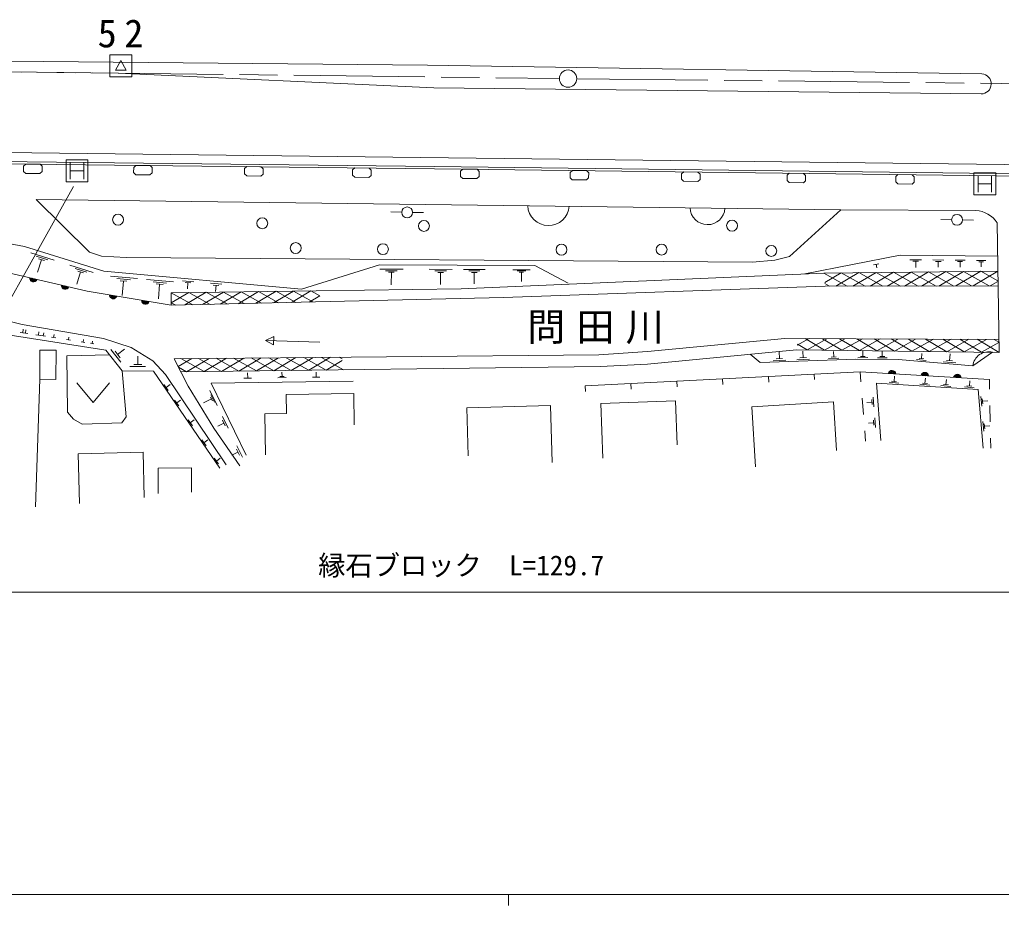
# Model space of a CAD drawing. Units: millimetres, scale not verified. Extents: x 40000 to 680000, y 20000 to 380000.
# Drawn here: x 123182 to 213178, y 204000 to 285164 of the extents above; entities that cross this region are included whole.
import ezdxf
from ezdxf.enums import TextEntityAlignment as Align

# ---------------------------------------------------------------- set-up
doc = ezdxf.new("R2010")
doc.units = ezdxf.units.MM
doc.header["$LTSCALE"] = 1000
doc.linetypes.add('CHAIN', pattern=[18.5, 12, -1.5, 3.5, -1.5])
for name, color, linetype, lineweight in [('M-BGD', 7, 'Continuous', 13), ('M-BMK', 2, 'CHAIN', 13), ('M-BMK-SRVR', 3, 'Continuous', 13), ('M-STR-HTXT', 7, 'Continuous', 13), ('M-STR-STRC', 7, 'Continuous', 13), ('M-STR-STRD', 7, 'Continuous', 13), ('M-TTL-BAND', 7, 'Continuous', 13)]:
    doc.layers.add(name, color=color, linetype=linetype, lineweight=lineweight)
doc.layers.add('M-BGD-HTXT', color=7, linetype='Continuous')
doc.styles.add('ＭＳ ゴシック', font='')
doc.styles.get('ＭＳ ゴシック').set_extended_font_data('MS Gothic')

msp = doc.modelspace()

# ---------------------------------------------------------------- linework, layer by layer
at = {"layer": 'M-BGD'}
for p, q in [((123751, 271926), (123549, 271742)), ((123751, 271926), (125053, 271911)), ((125053, 271911), (125251, 271723)), ((133839, 271811), (133637, 271627)), ((133839, 271811), (135141, 271796)), ((135141, 271796), (135339, 271608)), ((123549, 271742), (123544, 271259)), ((123742, 271071), (123544, 271259)), ((123742, 271071), (125044, 271056)), ((125044, 271056), (125246, 271240)), ((125251, 271723), (125246, 271240)), ((133637, 271627), (133632, 271144)), ((133829, 270956), (133632, 271144)), ((133829, 270956), (135131, 270941)), ((135131, 270941), (135333, 271125)), ((135339, 271608), (135333, 271125)), ((143805, 271511), (143799, 271028)), ((143997, 270840), (143799, 271028)), ((144007, 271695), (143805, 271511)), ((144007, 271695), (145309, 271680)), ((145299, 270825), (145501, 271009)), ((145309, 271680), (145506, 271492)), ((145506, 271492), (145501, 271009)), ((153705, 271398), (153700, 270915)), ((153898, 270727), (153700, 270915)), ((153907, 271582), (153705, 271398)), ((153907, 271582), (155209, 271567)), ((155200, 270713), (155402, 270896)), ((155209, 271567), (155407, 271379)), ((155407, 271379), (155402, 270896)), ((163607, 271283), (163601, 270800)), ((163810, 271466), (163607, 271283)), ((163810, 271466), (165111, 271450)), ((165111, 271450), (165309, 271262)), ((165309, 271262), (165303, 270779)), ((173650, 271158), (173644, 270675)), ((173852, 271341), (173650, 271158)), ((173852, 271341), (175154, 271325)), ((175154, 271325), (175351, 271137)), ((175351, 271137), (175345, 270654)), ((183860, 271031), (183854, 270548)), ((184063, 271214), (183860, 271031)), ((184063, 271214), (185364, 271198)), ((185364, 271198), (185562, 271009)), ((185562, 271009), (185556, 270526)), ((193534, 270910), (193528, 270427)), ((193737, 271093), (193534, 270910)), ((193737, 271093), (195038, 271077)), ((195038, 271077), (195236, 270889)), ((195236, 270889), (195230, 270406)), ((203699, 270969), (203497, 270786)), ((203699, 270969), (205001, 270953)), ((205001, 270953), (205198, 270765)), ((143997, 270840), (145299, 270825)), ((153898, 270727), (155200, 270713)), ((163799, 270612), (163601, 270800)), ((163799, 270612), (165101, 270596)), ((165101, 270596), (165303, 270779)), ((173841, 270487), (173644, 270675)), ((173841, 270487), (175143, 270470)), ((175143, 270470), (175345, 270654)), ((184052, 270359), (183854, 270548)), ((184052, 270359), (185354, 270343)), ((185354, 270343), (185556, 270526)), ((193726, 270239), (193528, 270427)), ((193726, 270239), (195028, 270223)), ((195028, 270223), (195230, 270406)), ((203497, 270786), (203491, 270303)), ((203688, 270115), (203491, 270303)), ((203688, 270115), (204990, 270099)), ((204990, 270099), (205192, 270282)), ((205198, 270765), (205192, 270282)), ((158206, 267513), (157206, 267539)), ((159205, 267494), (160205, 267480)), ((208615, 266824), (207615, 266838)), ((209615, 266810), (210615, 266793)), ((212965, 254671), (212783, 266554)), ((124213, 263783), (126339, 263119)), ((124700, 263475), (125763, 263143)), ((125187, 263167), (124833, 262034)), ((124922, 263250), (125453, 263084)), ((201449, 262693), (201951, 262791)), ((204799, 263168), (205864, 263156)), ((205064, 263023), (205596, 263017)), ((205330, 263020), (205324, 262451)), ((206898, 263144), (207897, 263133)), ((207146, 263008), (207645, 263002)), ((207396, 263005), (207390, 262473)), ((208929, 263121), (209863, 263110)), ((209161, 262994), (209628, 262989)), ((209394, 262991), (209389, 262493)), ((210894, 263099), (211765, 263089)), ((211111, 262980), (211546, 262975)), ((211328, 262978), (211323, 262513)), ((127798, 262663), (129923, 261999)), ((128285, 262355), (129347, 262023)), ((128772, 262047), (128418, 260914)), ((128506, 262130), (129037, 261964)), ((156193, 262304), (158326, 262295)), ((156726, 262160), (157792, 262155)), ((156992, 262016), (157525, 262014)), ((157258, 262015), (157254, 260878)), ((160732, 262285), (162821, 262276)), ((161253, 262143), (162298, 262139)), ((161514, 262003), (162036, 262001)), ((161775, 262002), (161770, 260887)), ((163881, 262271), (165850, 262263)), ((164373, 262138), (165357, 262134)), ((164618, 262006), (165111, 262004)), ((164864, 262005), (164860, 260955)), ((168387, 262252), (169987, 262245)), ((168786, 262144), (169586, 262140)), ((168986, 262036), (169386, 262035)), ((169186, 262035), (169182, 261182)), ((196900, 261946), (199050, 260737)), ((196988, 261068), (198500, 261965)), ((197995, 260736), (200100, 261983)), ((198500, 261965), (200677, 260740)), ((199569, 260738), (201699, 262001)), ((200100, 261983), (202304, 260743)), ((201143, 260741), (203299, 262020)), ((201699, 262001), (203932, 260746)), ((201700, 262742), (201766, 262408)), ((202716, 260744), (204899, 262038)), ((203299, 262020), (205559, 260749)), ((204290, 260747), (206499, 262056)), ((204899, 262038), (207186, 260752)), ((205864, 260750), (208099, 262075)), ((206499, 262056), (208813, 260755)), ((207438, 260753), (209699, 262093)), ((208099, 262075), (210441, 260758)), ((209012, 260756), (211299, 262111)), ((209699, 262093), (212068, 260761)), ((210586, 260758), (212851, 262101)), ((211299, 262111), (212865, 261231)), ((131499, 261657), (133976, 261431)), ((132103, 261435), (133342, 261322)), ((132398, 261242), (133017, 261185)), ((132707, 261213), (132587, 259892)), ((134809, 261355), (137286, 261129)), ((135413, 261133), (136652, 261020)), ((138098, 261243), (139137, 261148)), ((138346, 261080), (138865, 261033)), ((138605, 261057), (138555, 260503)), ((140685, 261007), (141724, 260912)), ((212159, 260761), (212866, 261180)), ((135708, 260940), (136327, 260883)), ((136017, 260912), (135897, 259590)), ((137085, 259210), (138685, 260162)), ((137085, 260141), (139064, 259033)), ((137085, 260141), (137085, 258986)), ((138322, 259015), (140285, 260183)), ((138685, 260162), (140635, 259070)), ((139951, 259054), (141884, 260204)), ((140285, 260183), (142207, 259107)), ((140932, 260845), (141452, 260797)), ((141192, 260821), (141142, 260267)), ((141580, 259092), (143484, 260225)), ((141884, 260204), (143778, 259144)), ((143209, 259130), (145084, 260246)), ((143484, 260225), (145350, 259181)), ((144838, 259169), (146684, 260268)), ((145084, 260246), (146921, 259218)), ((146466, 259207), (148284, 260289)), ((146684, 260268), (148493, 259255)), ((148095, 259246), (149884, 260310)), ((148284, 260289), (150064, 259292)), ((149884, 260310), (150715, 259844)), ((196997, 260974), (197423, 260735)), ((137085, 259224), (137493, 258996)), ((149724, 259284), (150708, 259869)), ((123708, 256436), (123231, 256510)), ((123469, 256473), (123519, 256791)), ((123708, 256436), (123757, 256750)), ((124900, 256251), (124946, 256546)), ((123943, 256400), (123472, 256473)), ((125121, 256216), (124679, 256285)), ((125558, 256148), (125126, 256215)), ((125342, 256182), (125387, 256470)), ((126503, 256001), (126093, 256065)), ((126298, 256033), (126340, 256306)), ((127852, 255791), (127475, 255850)), ((127852, 255791), (127475, 255850)), ((127663, 255821), (127702, 256072)), ((127663, 255821), (127702, 256072)), ((129170, 255586), (128824, 255640)), ((128997, 255613), (129033, 255843)), ((129833, 255483), (129866, 255700)), ((145714, 255765), (146475, 256118)), ((150712, 255618), (145714, 255765)), ((146453, 255369), (145714, 255765)), ((146475, 256118), (146453, 255369)), ((195565, 255931), (194472, 255319)), ((196967, 254882), (195201, 255933)), ((197191, 255925), (195367, 254903)), ((198566, 254861), (196776, 255926)), ((198817, 255918), (196967, 254882)), ((200166, 254840), (198351, 255920)), ((200443, 255912), (198566, 254861)), ((201766, 254819), (199927, 255914)), ((202068, 255905), (200166, 254840)), ((203366, 254798), (201502, 255907)), ((203694, 255899), (201766, 254819)), ((204966, 254777), (203077, 255901)), ((205320, 255892), (203366, 254798)), ((206566, 254756), (204652, 255895)), ((206946, 255886), (204966, 254777)), ((208166, 254735), (206227, 255888)), ((208572, 255879), (206566, 254756)), ((209765, 254714), (207802, 255882)), ((210198, 255872), (208166, 254735)), ((211365, 254692), (209377, 255876)), ((211824, 255866), (209765, 254714)), ((212965, 254671), (210952, 255869)), ((212951, 255611), (212527, 255863)), ((129996, 255458), (129670, 255508)), ((132466, 253770), (131539, 254946)), ((132391, 254188), (131927, 254775)), ((132159, 254482), (132786, 254976)), ((192834, 254097), (192801, 254716)), ((195367, 254903), (194494, 255423)), ((195008, 254177), (194976, 254796)), ((197809, 254252), (197782, 254761)), ((200478, 254309), (200476, 254791)), ((202261, 254284), (202259, 254767)), ((212951, 255580), (211365, 254692)), ((134014, 253566), (134026, 254334)), ((134014, 253566), (134026, 254334)), ((137377, 254095), (137353, 254081)), ((138967, 254109), (137718, 253367)), ((140087, 252914), (137972, 254100)), ((140558, 254123), (138488, 252894)), ((141687, 252934), (139581, 254115)), ((142148, 254138), (140087, 252914)), ((143287, 252954), (141191, 254129)), ((143738, 254152), (141687, 252934)), ((144887, 252974), (142801, 254144)), ((145329, 254166), (143287, 252954)), ((146487, 252993), (144410, 254158)), ((146919, 254181), (144887, 252974)), ((148087, 253013), (146020, 254173)), ((148509, 254195), (146487, 252993)), ((149687, 253033), (147630, 254187)), ((150100, 254209), (148087, 253013)), ((151287, 253053), (149239, 254202)), ((151690, 254224), (149687, 253033)), ((152886, 253073), (150849, 254216)), ((152763, 253930), (151287, 253053)), ((152742, 254071), (152459, 254231)), ((193423, 253973), (192262, 253911)), ((193124, 254112), (192544, 254081)), ((195597, 254053), (194436, 253991)), ((195299, 254192), (194718, 254161)), ((198293, 254150), (197338, 254100)), ((198047, 254265), (197570, 254240)), ((200931, 254190), (200026, 254186)), ((200704, 254310), (200252, 254308)), ((202714, 254165), (201809, 254161)), ((202487, 254285), (202035, 254283)), ((206295, 253933), (205393, 254006)), ((206080, 254072), (205629, 254108)), ((205854, 254090), (205893, 254571)), ((208990, 253711), (207831, 253804)), ((208713, 253889), (208133, 253936)), ((208423, 253912), (208473, 254530)), ((212374, 254679), (210567, 253441)), ((134732, 253364), (133291, 253385)), ((134732, 253364), (133291, 253385)), ((134374, 253561), (133654, 253571)), ((134374, 253561), (133654, 253571)), ((138488, 252894), (137748, 253308)), ((175014, 251596), (200234, 252889)), ((200234, 252889), (200260, 252389)), ((200234, 252889), (200260, 252389)), ((212076, 252202), (200234, 252889)), ((200234, 252889), (200305, 251960)), ((125020, 252213), (124633, 240516)), ((144451, 252312), (143733, 252302)), ((144092, 252307), (144085, 252786)), ((147622, 252358), (146854, 252347)), ((147429, 252458), (147045, 252452)), ((147237, 252455), (147231, 252864)), ((150697, 252403), (150021, 252393)), ((150359, 252398), (150352, 252848)), ((183421, 252027), (183447, 251527)), ((187624, 252242), (187650, 251743)), ((191827, 252458), (191853, 251958)), ((196031, 252673), (196056, 252174)), ((203568, 251988), (203117, 252030)), ((203343, 252009), (203388, 252489)), ((206166, 251838), (206212, 252318)), ((208102, 251721), (208147, 252201)), ((210248, 251591), (210293, 252071)), ((212076, 252202), (212093, 251299)), ((128435, 251893), (129935, 250093)), ((129935, 250093), (131435, 251893)), ((136812, 251183), (136411, 251718)), ((136612, 251450), (136969, 251718)), ((140623, 251187), (141295, 249802)), ((175014, 251596), (175040, 251096)), ((179218, 251811), (179243, 251312)), ((203782, 251846), (202881, 251931)), ((206606, 251675), (205705, 251760)), ((206392, 251817), (205941, 251859)), ((208541, 251558), (207640, 251643)), ((208327, 251700), (207876, 251742)), ((210687, 251428), (209786, 251513)), ((210473, 251570), (210022, 251612)), ((137780, 249769), (137379, 250305)), ((137580, 250037), (137937, 250304)), ((140774, 250405), (140035, 250046)), ((140690, 250578), (140858, 250232)), ((140698, 250796), (141035, 250103)), ((147626, 250801), (153822, 250890)), ((147650, 249084), (147626, 250801)), ((153822, 250890), (153863, 248032)), ((200419, 250464), (200534, 248968)), ((201313, 250349), (201349, 249898)), ((201415, 250584), (201487, 249682)), ((211378, 249730), (211285, 250630)), ((211475, 249967), (211429, 250418)), ((211452, 250192), (211932, 250242)), ((164301, 245183), (164179, 249591)), ((176635, 244977), (176458, 249999)), ((190640, 244175), (190307, 249682)), ((201331, 250124), (200850, 250085)), ((212122, 249799), (212151, 248299)), ((139030, 247945), (138628, 248480)), ((138829, 248212), (139186, 248480)), ((141775, 248456), (142032, 247928)), ((141787, 248789), (142301, 247732)), ((145672, 249056), (147650, 249084)), ((145726, 245284), (145672, 249056)), ((201462, 248452), (201498, 247997)), ((201565, 248689), (201638, 247779)), ((141903, 248192), (141339, 247918)), ((201480, 248224), (200995, 248186)), ((211561, 247445), (211468, 248345)), ((211658, 247682), (211612, 248132)), ((211635, 247907), (212115, 247957)), ((140278, 246122), (139876, 246658)), ((140077, 246390), (140434, 246658)), ((200648, 247473), (200719, 246543)), ((212180, 246800), (212197, 245897)), ((143070, 245789), (143327, 245260)), ((143083, 246122), (143597, 245064)), ((128661, 240813), (128538, 245373)), ((141422, 244452), (141020, 244987)), ((141221, 244719), (141578, 244987)), ((143199, 245525), (142635, 245251)), ((135895, 241734), (135880, 244065))]:
    msp.add_line(p, q, dxfattribs=at)
for points in [[(98777, 273259), (228707, 271709), (228706, 270858)], [(98273, 269307), (100070, 269123), (107376, 267418), (123623, 264386), (130898, 262113), (149024, 260461), (156178, 262704), (170425, 262643), (173456, 261007)], [(210843, 267660), (198456, 267741), (124703, 268678), (129593, 263869), (130698, 263478), (132961, 263370), (190352, 262926), (192423, 263114), (193770, 263473), (198456, 267741)], [(104925, 266705), (110722, 264624), (129387, 260278), (137085, 258986)], [(93690, 263961), (95454, 263134), (97826, 262274), (118398, 256858), (131077, 254884), (132568, 252995), (135444, 252953), (141531, 244063)], [(212830, 263477), (203892, 263578), (195147, 261870)], [(142119, 244357), (136556, 252649), (135381, 253887), (133407, 255126), (130867, 255934), (123415, 257214), (104001, 262066)], [(212851, 262129), (196900, 261946), (163647, 260491), (137085, 260141)], [(137085, 258986), (167527, 259703), (197021, 260734), (212872, 260763)], [(143355, 244287), (140984, 247736), (138640, 251562), (137346, 254095), (176281, 254445), (180727, 254741), (193336, 255940), (212947, 255861)], [(212965, 254671), (194387, 254916), (180727, 253583), (176415, 253367), (137963, 252887)], [(132568, 252995), (132962, 248772), (132558, 248204), (128909, 248106), (128133, 248564), (127576, 249198), (127499, 254355), (131417, 254454)], [(190137, 254501), (191060, 253738), (199843, 254061), (203723, 254007), (210567, 253441)], [(143948, 245257), (140741, 251858), (153755, 252047)], [(202134, 246584), (201716, 251851), (211066, 251286), (211497, 245897)], [(176458, 249999), (183307, 250240), (183449, 246198)], [(164179, 249591), (171842, 249803), (171986, 244583)], [(190307, 249682), (197789, 250134), (198058, 245677)], [(128538, 245373), (134492, 245533), (134604, 241374)], [(135880, 244065), (138937, 244085), (138951, 241864)]]:
    msp.add_lwpolyline(points, dxfattribs=at)
msp.add_lwpolyline([(125044, 254888), (125020, 252213), (126500, 252200), (126523, 254875)], close=True, dxfattribs=at)
for centre in [(132202, 266833), (158706, 267500), (209115, 266818), (145422, 266506), (160240, 266262), (188490, 266286), (148490, 264230), (156486, 264132), (182027, 264091), (172855, 264083), (192080, 263969)]:
    msp.add_circle(centre, 500, dxfattribs=at)
for centre, radius, start, end in [((171657, 268198), 1903, 182.78288, 355.76113), ((186240, 267975), 1598, 182.08602, 356.45799), ((210751, 265244), 2418, 32.80074, 87.80595), ((124450, 261483), 354, 175.69225, 338.09743), ((124450, 261483), 283, 177.91629, 335.87339), ((124450, 261483), 212, 181.66261, 332.12706), ((124450, 261483), 142, 189.37434, 324.41533), ((124450, 261483), 100, 199.69201, 314.09767), ((124450, 261483), 100, 199.69201, 314.09767), ((127372, 260803), 354, 175.69225, 338.09743), ((127372, 260803), 283, 177.91629, 335.87339), ((127372, 260803), 212, 181.66261, 332.12706), ((127372, 260803), 142, 189.37434, 324.41533), ((127372, 260803), 100, 199.69201, 314.09767), ((127372, 260803), 100, 199.69201, 314.09767), ((131766, 259934), 354, 179.26802, 341.6732), ((131766, 259934), 283, 181.49206, 339.44916), ((131766, 259934), 212, 185.23838, 335.70283), ((131766, 259934), 142, 192.95011, 327.9911), ((131766, 259934), 100, 203.26777, 317.67344), ((131766, 259934), 100, 203.26777, 317.67344), ((134724, 259437), 354, 179.26802, 341.6732), ((134724, 259437), 283, 181.49206, 339.44916), ((134724, 259437), 212, 185.23838, 335.70283), ((134724, 259437), 142, 192.95011, 327.9911), ((134724, 259437), 100, 203.26777, 317.67344), ((134724, 259437), 100, 203.26777, 317.67344), ((212007, 253277), 1450, 75.33782, 173.48593), ((203157, 252665), 354, 5.47681, 167.88198), ((203157, 252665), 283, 7.70084, 165.65794), ((203157, 252665), 212, 11.44717, 161.91162), ((203157, 252665), 142, 19.1589, 154.19989), ((203157, 252665), 100, 29.47656, 143.88223), ((203157, 252665), 100, 29.47656, 143.88223), ((206152, 252491), 354, 5.47681, 167.88198), ((206152, 252491), 283, 7.70084, 165.65794), ((206152, 252491), 212, 11.44717, 161.91162), ((206152, 252491), 142, 19.1589, 154.19989), ((206152, 252491), 100, 29.47656, 143.88223), ((206152, 252491), 100, 29.47656, 143.88223), ((209147, 252317), 354, 5.47681, 167.88198), ((209147, 252317), 283, 7.70084, 165.65794), ((209147, 252317), 212, 11.44717, 161.91162), ((209147, 252317), 142, 19.1589, 154.19989), ((209147, 252317), 100, 29.47656, 143.88223), ((209147, 252317), 100, 29.47656, 143.88223)]:
    msp.add_arc(centre, radius, start, end, dxfattribs=at)
at = {"layer": 'M-BMK'}
for p, q in [((74335, 280944), (172659, 279773)), ((174259, 279754), (272797, 278643))]:
    msp.add_line(p, q, dxfattribs=at)
at = {"layer": 'M-BMK-SRVR'}
for p, q in [((131460, 279930), (131460, 281930)), ((131460, 281930), (133460, 281930)), ((133460, 281930), (133460, 279930)), ((132460, 281430), (131960, 280530)), ((132960, 280530), (132460, 281430)), ((133460, 279930), (131460, 279930)), ((131960, 280530), (132960, 280530))]:
    msp.add_line(p, q, dxfattribs=at)
msp.add_circle((173459, 279763), 800, dxfattribs=at)
at = {"layer": 'M-STR-HTXT'}
msp.add_line((100421, 232686), (226897, 232686), dxfattribs=at)
at = {"layer": 'M-STR-STRC'}
for p, q in [((127448, 270310), (127448, 272310)), ((127448, 272310), (129448, 272310)), ((127823, 272060), (127823, 270560)), ((129073, 272060), (129073, 270560)), ((129448, 272310), (129448, 270310)), ((127823, 271310), (129073, 271310)), ((210661, 269116), (210661, 271116)), ((210661, 271116), (212661, 271116)), ((212661, 271116), (212661, 269116)), ((129448, 270310), (127448, 270310)), ((211036, 270866), (211036, 269366)), ((211036, 270116), (212286, 270116)), ((212286, 270866), (212286, 269366)), ((119056, 253724), (128135, 269886)), ((212661, 269116), (210661, 269116))]:
    msp.add_line(p, q, dxfattribs=at)
at = {"layer": 'M-STR-STRD'}
for p, q in [((98792, 272210), (161219, 271498)), ((98794, 272410), (161222, 271698)), ((161219, 271498), (228702, 270658)), ((161222, 271698), (228706, 270858))]:
    msp.add_line(p, q, dxfattribs=at)
for points in [[(211377, 280211), (160564, 280992), (99746, 281559)], [(99777, 280641), (132204, 280255), (161163, 278919), (211314, 278352)]]:
    msp.add_lwpolyline(points, dxfattribs=at)
msp.add_arc((211317, 279282), 930, 269.7931, 86.32392, dxfattribs=at)
at = {"layer": 'M-TTL-BAND'}
for p, q in [((40000, 205000), (579000, 205000)), ((168000, 205000), (168000, 204000))]:
    msp.add_line(p, q, dxfattribs=at)

# ---------------------------------------------------------------- texts
at = {"layer": 'M-BGD', "insert": (130335, 282584), "char_height": 2566, "attachment_point": 7, "style": 'ＭＳ ゴシック'}
msp.add_mtext('\\T1.4;52', dxfattribs=at)
at = {"layer": 'M-BGD-HTXT', "insert": (176480, 255426), "char_height": 2566, "attachment_point": 8, "style": 'ＭＳ ゴシック'}
msp.add_mtext('\\T1.29;問田川', dxfattribs=at)
at = {"layer": 'M-STR-HTXT', "style": 'ＭＳ ゴシック'}
msp.add_text('縁石ブロック  L=129.7', height=1833, dxfattribs=at).set_placement((163659, 233686), align=Align.BOTTOM_CENTER)

doc.saveas('drawing.dxf')
